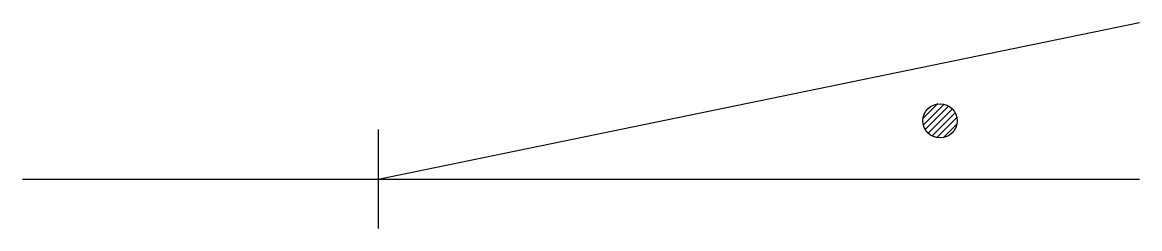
# Model space of a CAD drawing. Header units: metres. Extents: x 9.3 to 39.3, y 15.1 to 20.7.
import ezdxf

# ---------------------------------------------------------------- set-up
doc = ezdxf.new("R2010")
doc.units = ezdxf.units.M

msp = doc.modelspace()

# ---------------------------------------------------------------- hatches: boundary and pattern name
h = msp.add_hatch()
h.set_pattern_fill('SOLID')
h.paths.add_polyline_path([(33.45, 18.02, 1), (34.38, 18.02, 1)])

# ---------------------------------------------------------------- linework, layer by layer
msp.add_line((18.83, 17.79), (18.83, 15.13))
for points in [[(18.83, 16.46), (39.28, 20.66)], [(9.28, 16.46), (39.28, 16.46)]]:
    msp.add_lwpolyline(points)
msp.add_circle((33.92, 18.02), 0.46)

doc.saveas('drawing.dxf')
